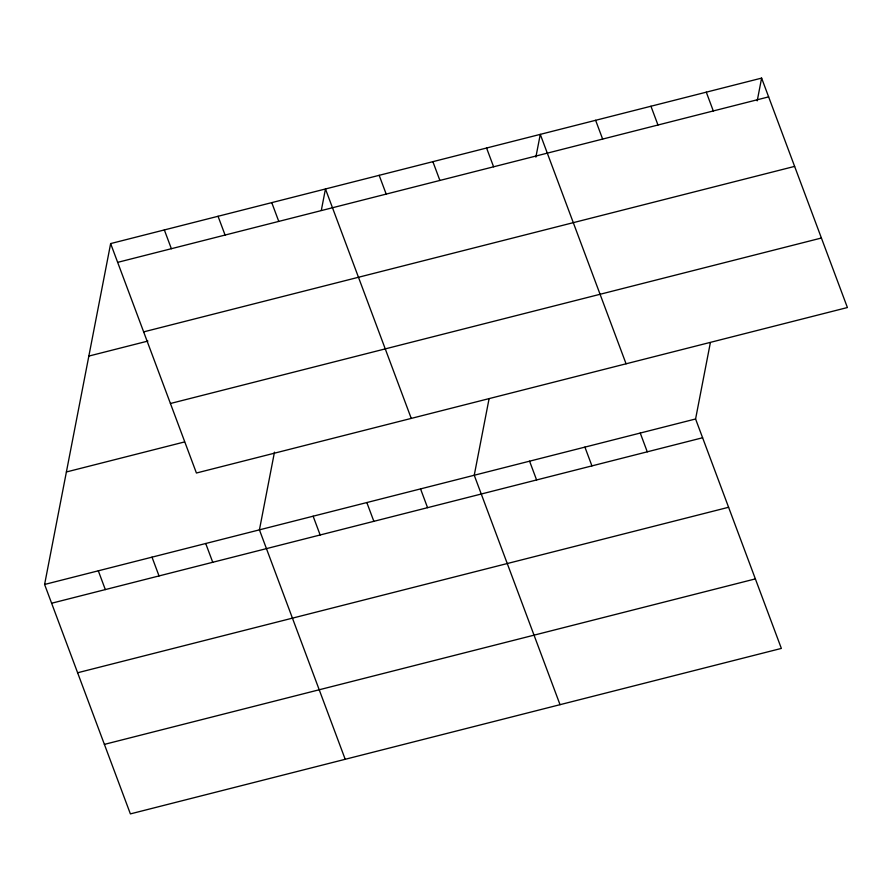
<?xml version="1.0" encoding="UTF-8"?>
<svg xmlns="http://www.w3.org/2000/svg" width="892" height="892" viewBox="0 0 892 892"><rect width="100%" height="100%" fill="white"/><g stroke="black" fill="none" stroke-linecap="round" stroke-linejoin="round"><path stroke-width="1.34" d="M710.366 342.651L695.582 418.984L781.359 648.417L130.388 813.894L44.6 584.461L110.641 243.583L761.612 78.106L847.4 307.539L196.418 473.016L110.641 243.583M274.468 452.177L259.427 529.848L345.204 759.293M321.31 210.4L325.457 188.97L411.245 418.404M489.039 398.914L474.243 475.246L560.031 704.68M535.869 157.126L540.284 134.369L626.072 363.802M757.208 100.863L761.612 78.106M117.655 262.36L768.636 96.882M143.657 331.88L794.627 166.391M88.843 356.075L147.927 341.056M170.428 403.496L821.409 238.019M66.398 471.968L184.544 441.941M44.6 584.461L695.582 418.984M51.624 603.237L702.595 437.76M77.615 672.758L728.586 507.28M104.386 744.385L755.368 578.897M706.286 92.166L713.299 110.942M650.948 106.237L657.973 125.014M595.622 120.297L602.635 139.074M640.244 433.044L647.269 451.82M486.575 148.016L493.599 166.793M584.907 447.115L591.931 465.892M432.876 161.664L439.89 180.44M529.58 461.175L536.594 479.952M379.167 175.323L386.191 194.099M420.545 488.894L427.558 507.671M271.759 202.629L278.772 221.406M366.835 502.553L373.86 521.329M218.049 216.277L225.074 235.053M313.125 516.2L320.15 534.977M164.34 229.924L171.364 248.701M205.718 543.507L212.742 562.283M152.008 557.154L159.032 575.931M98.31 570.813L105.323 589.59"/></g></svg>
